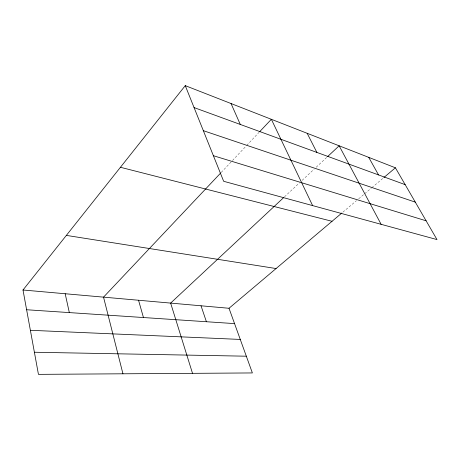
<?xml version="1.0" encoding="UTF-8"?>
<svg xmlns="http://www.w3.org/2000/svg" width="460" height="460" viewBox="0 0 460 460"><rect width="100%" height="100%" fill="white"/><g stroke="black" fill="none" stroke-linecap="round" stroke-linejoin="round"><path stroke-width="0.34" stroke-dasharray="2.3 1.72" d="M221.225 172.431L231.984 161.029M232.472 160.511L246.232 145.929M246.727 145.406L259.043 132.353M284.487 196.834L299.517 182.804M302.111 180.383L314.094 169.194M316.181 167.244L327.146 157.015M342.913 212.117L356.5 200.652M358.673 198.812L364.124 194.212M364.671 193.752L371.26 188.186M371.806 187.726L383.335 177.991"/><path stroke-width="0.69" d="M23 290.001L229.011 308.275L252.373 372.939L38.439 374.359L23 290.001L185.259 85.64L395.41 167.796L437 239.591L223.658 181.286L185.259 85.64M220.737 172.948L103.529 297.143L122.952 373.802M259.538 131.83L271.36 119.301L312.616 205.597M283.446 197.8L170.637 303.094L192.51 373.336M327.669 156.526L339.152 145.803L381.133 224.325M229.011 308.275L341.826 213.037M383.887 177.531L395.41 167.796M34.391 352.245L246.33 356.201M30.371 330.291L240.269 339.434M26.611 309.747L234.554 323.61M66.361 235.393L276.075 268.542M120.439 167.279L332.039 221.294M213.388 155.71L426.121 220.811M203.343 130.68L415.305 202.141M194.062 107.571L405.168 184.644M368.742 157.372L378.546 174.927M307.159 133.296L316.877 152.409M231.035 103.534L240.298 124.453M201.026 305.791L206.408 321.735M138.546 300.248L143.451 317.538M65.182 293.744L69.328 312.599"/></g></svg>
